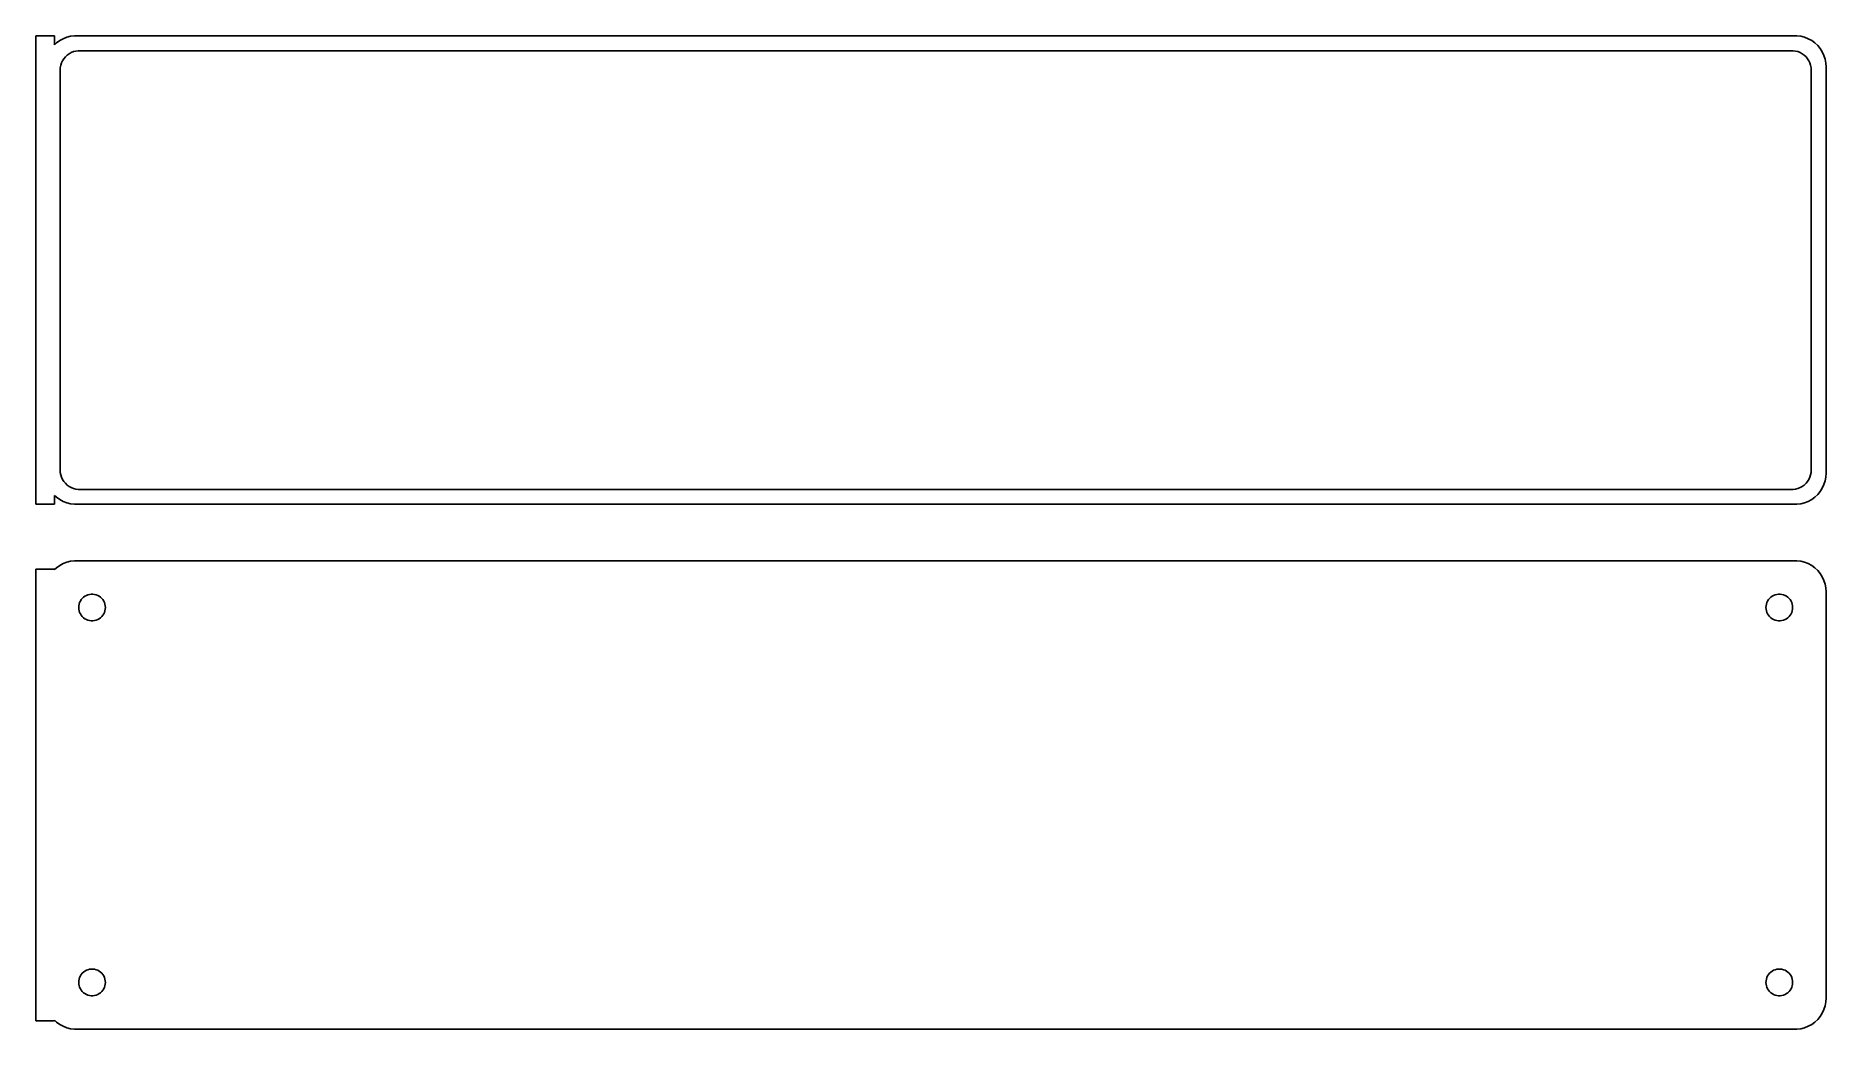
# Model space of a CAD drawing. Header units: metres. Extents: x -144 to 142, y 131 to 289.
import ezdxf

# ---------------------------------------------------------------- set-up
doc = ezdxf.new("R2010")
doc.units = ezdxf.units.M

msp = doc.modelspace()

# ---------------------------------------------------------------- linework, layer by layer
for p, q in [((-141, 289.479), (-144, 289.479)), ((-144, 289.479), (-144, 214.521)), ((-141, 288.059), (-141, 289.479)), ((-138.437, 289.411), (-139.045, 289.255)), ((-137.814, 289.49), (-138.437, 289.411)), ((137.814, 289.49), (-137.814, 289.49)), ((138.437, 289.411), (137.814, 289.49)), ((139.045, 289.255), (138.437, 289.411)), ((-140.687, 288.353), (-141, 288.059)), ((-140.179, 288.722), (-140.687, 288.353)), ((-139.629, 289.024), (-140.179, 288.722)), ((-139.045, 289.255), (-139.629, 289.024)), ((-138.984, 286.399), (-138.668, 286.628)), ((-138.668, 286.628), (-138.325, 286.817)), ((-138.325, 286.817), (-137.962, 286.961)), ((-137.962, 286.961), (-137.583, 287.058)), ((-137.583, 287.058), (-137.195, 287.107)), ((-137.195, 287.107), (137.195, 287.107)), ((137.195, 287.107), (137.583, 287.058)), ((137.583, 287.058), (137.962, 286.961)), ((137.962, 286.961), (138.325, 286.817)), ((138.325, 286.817), (138.668, 286.628)), ((138.668, 286.628), (138.984, 286.399)), ((139.629, 289.024), (139.045, 289.255)), ((140.179, 288.722), (139.629, 289.024)), ((140.687, 288.353), (140.179, 288.722)), ((141.145, 287.923), (140.687, 288.353)), ((141.545, 287.439), (141.145, 287.923)), ((141.882, 286.909), (141.545, 287.439)), ((142.149, 286.341), (141.882, 286.909)), ((-140.113, 284), (-140.088, 284.39)), ((-140.113, 220), (-140.113, 284)), ((-140.088, 284.39), (-140.015, 284.774)), ((-140.015, 284.774), (-139.894, 285.146)), ((-139.894, 285.146), (-139.728, 285.5)), ((-139.728, 285.5), (-139.518, 285.83)), ((-139.518, 285.83), (-139.269, 286.131)), ((-139.269, 286.131), (-138.984, 286.399)), ((138.984, 286.399), (139.269, 286.131)), ((139.269, 286.131), (139.518, 285.83)), ((139.518, 285.83), (139.728, 285.5)), ((139.728, 285.5), (139.894, 285.146)), ((139.894, 285.146), (140.015, 284.774)), ((140.015, 284.774), (140.088, 284.39)), ((140.088, 284.39), (140.113, 284)), ((140.113, 284), (140.113, 220)), ((142.343, 285.743), (142.149, 286.341)), ((142.461, 285.127), (142.343, 285.743)), ((142.5, 284.5), (142.461, 285.127)), ((142.5, 219.5), (142.5, 284.5)), ((-140.088, 219.61), (-140.113, 220)), ((-140.015, 219.226), (-140.088, 219.61)), ((-139.894, 218.854), (-140.015, 219.226)), ((-139.728, 218.5), (-139.894, 218.854)), ((-139.518, 218.17), (-139.728, 218.5)), ((-139.269, 217.869), (-139.518, 218.17)), ((-138.984, 217.601), (-139.269, 217.869)), ((139.269, 217.869), (138.984, 217.601)), ((139.518, 218.17), (139.269, 217.869)), ((139.728, 218.5), (139.518, 218.17)), ((139.894, 218.854), (139.728, 218.5)), ((140.015, 219.226), (139.894, 218.854)), ((140.088, 219.61), (140.015, 219.226)), ((140.113, 220), (140.088, 219.61)), ((142.149, 217.659), (142.343, 218.257)), ((142.343, 218.257), (142.461, 218.873)), ((142.461, 218.873), (142.5, 219.5)), ((-141, 214.521), (-141, 215.941)), ((-141, 215.941), (-140.687, 215.647)), ((-140.687, 215.647), (-140.179, 215.278)), ((-140.179, 215.278), (-139.629, 214.976)), ((-139.629, 214.976), (-139.045, 214.745)), ((-138.668, 217.372), (-138.984, 217.601)), ((-138.325, 217.183), (-138.668, 217.372)), ((-137.962, 217.039), (-138.325, 217.183)), ((-137.583, 216.942), (-137.962, 217.039)), ((-137.195, 216.893), (-137.583, 216.942)), ((137.195, 216.893), (-137.195, 216.893)), ((137.583, 216.942), (137.195, 216.893)), ((137.962, 217.039), (137.583, 216.942)), ((138.325, 217.183), (137.962, 217.039)), ((138.668, 217.372), (138.325, 217.183)), ((138.984, 217.601), (138.668, 217.372)), ((139.045, 214.745), (139.629, 214.976)), ((139.629, 214.976), (140.179, 215.278)), ((140.179, 215.278), (140.687, 215.647)), ((140.687, 215.647), (141.145, 216.077)), ((141.145, 216.077), (141.545, 216.561)), ((141.545, 216.561), (141.882, 217.091)), ((141.882, 217.091), (142.149, 217.659)), ((-144, 214.521), (-141, 214.521)), ((-139.045, 214.745), (-138.437, 214.589)), ((-138.437, 214.589), (-137.814, 214.51)), ((-137.814, 214.51), (137.814, 214.51)), ((137.814, 214.51), (138.437, 214.589)), ((138.437, 214.589), (139.045, 214.745)), ((-141, 204.153), (-144, 204.153)), ((-144, 204.153), (-144, 131.847)), ((-140.687, 204.353), (-141, 204.059)), ((-141, 204.059), (-141, 204.153)), ((-140.179, 204.722), (-140.687, 204.353)), ((-139.629, 205.024), (-140.179, 204.722)), ((-139.045, 205.255), (-139.629, 205.024)), ((-138.437, 205.411), (-139.045, 205.255)), ((-137.814, 205.49), (-138.437, 205.411)), ((137.814, 205.49), (-137.814, 205.49)), ((138.437, 205.411), (137.814, 205.49)), ((139.045, 205.255), (138.437, 205.411)), ((139.629, 205.024), (139.045, 205.255)), ((140.179, 204.722), (139.629, 205.024)), ((140.687, 204.353), (140.179, 204.722)), ((141.145, 203.923), (140.687, 204.353)), ((141.545, 203.439), (141.145, 203.923)), ((141.882, 202.909), (141.545, 203.439)), ((142.149, 202.341), (141.882, 202.909)), ((142.343, 201.743), (142.149, 202.341)), ((142.461, 201.127), (142.343, 201.743)), ((142.5, 200.5), (142.461, 201.127)), ((-137.135, 198), (-137.118, 198.268)), ((-137.118, 197.732), (-137.135, 198)), ((-137.118, 198.268), (-137.068, 198.531)), ((-137.068, 197.469), (-137.118, 197.732)), ((-137.068, 198.531), (-136.985, 198.786)), ((-136.985, 198.786), (-136.871, 199.029)), ((-136.871, 199.029), (-136.727, 199.255)), ((-136.727, 199.255), (-136.557, 199.462)), ((-136.557, 199.462), (-136.361, 199.645)), ((-136.361, 199.645), (-136.144, 199.803)), ((-136.144, 199.803), (-135.909, 199.932)), ((-135.909, 199.932), (-135.66, 200.031)), ((-135.66, 200.031), (-135.4, 200.097)), ((-135.4, 200.097), (-135.134, 200.131)), ((-135.134, 200.131), (-134.866, 200.131)), ((-134.866, 200.131), (-134.6, 200.097)), ((-134.6, 200.097), (-134.34, 200.031)), ((-134.34, 200.031), (-134.091, 199.932)), ((-134.091, 199.932), (-133.856, 199.803)), ((-133.856, 199.803), (-133.639, 199.645)), ((-133.639, 199.645), (-133.443, 199.462)), ((-133.443, 199.462), (-133.273, 199.255)), ((-133.273, 199.255), (-133.129, 199.029)), ((-133.129, 199.029), (-133.015, 198.786)), ((-133.015, 198.786), (-132.932, 198.531)), ((-132.932, 198.531), (-132.882, 198.268)), ((-132.882, 197.732), (-132.932, 197.469)), ((-132.882, 198.268), (-132.865, 198)), ((-132.865, 198), (-132.882, 197.732)), ((132.865, 198), (132.882, 198.268)), ((132.882, 197.732), (132.865, 198)), ((132.882, 198.268), (132.932, 198.531)), ((132.932, 197.469), (132.882, 197.732)), ((132.932, 198.531), (133.015, 198.786)), ((133.015, 198.786), (133.129, 199.029)), ((133.129, 199.029), (133.273, 199.255)), ((133.273, 199.255), (133.443, 199.462)), ((133.443, 199.462), (133.639, 199.645)), ((133.639, 199.645), (133.856, 199.803)), ((133.856, 199.803), (134.091, 199.932)), ((134.091, 199.932), (134.34, 200.031)), ((134.34, 200.031), (134.6, 200.097)), ((134.6, 200.097), (134.866, 200.131)), ((134.866, 200.131), (135.134, 200.131)), ((135.134, 200.131), (135.4, 200.097)), ((135.4, 200.097), (135.66, 200.031)), ((135.66, 200.031), (135.909, 199.932)), ((135.909, 199.932), (136.144, 199.803)), ((136.144, 199.803), (136.361, 199.645)), ((136.361, 199.645), (136.557, 199.462)), ((136.557, 199.462), (136.727, 199.255)), ((136.727, 199.255), (136.871, 199.029)), ((136.871, 199.029), (136.985, 198.786)), ((136.985, 198.786), (137.068, 198.531)), ((137.068, 198.531), (137.118, 198.268)), ((137.118, 197.732), (137.068, 197.469)), ((137.118, 198.268), (137.135, 198)), ((137.135, 198), (137.118, 197.732)), ((142.5, 135.5), (142.5, 200.5)), ((-136.985, 197.214), (-137.068, 197.469)), ((-136.871, 196.971), (-136.985, 197.214)), ((-136.727, 196.745), (-136.871, 196.971)), ((-136.557, 196.538), (-136.727, 196.745)), ((-136.361, 196.355), (-136.557, 196.538)), ((-136.144, 196.197), (-136.361, 196.355)), ((-135.909, 196.068), (-136.144, 196.197)), ((-135.66, 195.969), (-135.909, 196.068)), ((-135.4, 195.903), (-135.66, 195.969)), ((-135.134, 195.869), (-135.4, 195.903)), ((-134.866, 195.869), (-135.134, 195.869)), ((-134.6, 195.903), (-134.866, 195.869)), ((-134.34, 195.969), (-134.6, 195.903)), ((-134.091, 196.068), (-134.34, 195.969)), ((-133.856, 196.197), (-134.091, 196.068)), ((-133.639, 196.355), (-133.856, 196.197)), ((-133.443, 196.538), (-133.639, 196.355)), ((-133.273, 196.745), (-133.443, 196.538)), ((-133.129, 196.971), (-133.273, 196.745)), ((-133.015, 197.214), (-133.129, 196.971)), ((-132.932, 197.469), (-133.015, 197.214)), ((133.015, 197.214), (132.932, 197.469)), ((133.129, 196.971), (133.015, 197.214)), ((133.273, 196.745), (133.129, 196.971)), ((133.443, 196.538), (133.273, 196.745)), ((133.639, 196.355), (133.443, 196.538)), ((133.856, 196.197), (133.639, 196.355)), ((134.091, 196.068), (133.856, 196.197)), ((134.34, 195.969), (134.091, 196.068)), ((134.6, 195.903), (134.34, 195.969)), ((134.866, 195.869), (134.6, 195.903)), ((135.134, 195.869), (134.866, 195.869)), ((135.4, 195.903), (135.134, 195.869)), ((135.66, 195.969), (135.4, 195.903)), ((135.909, 196.068), (135.66, 195.969)), ((136.144, 196.197), (135.909, 196.068)), ((136.361, 196.355), (136.144, 196.197)), ((136.557, 196.538), (136.361, 196.355)), ((136.727, 196.745), (136.557, 196.538)), ((136.871, 196.971), (136.727, 196.745)), ((136.985, 197.214), (136.871, 196.971)), ((137.068, 197.469), (136.985, 197.214)), ((-137.135, 138), (-137.118, 138.268)), ((-137.118, 137.732), (-137.135, 138)), ((-137.118, 138.268), (-137.068, 138.531)), ((-137.068, 137.469), (-137.118, 137.732)), ((-137.068, 138.531), (-136.985, 138.786)), ((-136.985, 138.786), (-136.871, 139.029)), ((-136.871, 139.029), (-136.727, 139.255)), ((-136.727, 139.255), (-136.557, 139.462)), ((-136.557, 139.462), (-136.361, 139.645)), ((-136.361, 139.645), (-136.144, 139.803)), ((-136.144, 139.803), (-135.909, 139.932)), ((-135.909, 139.932), (-135.66, 140.031)), ((-135.66, 140.031), (-135.4, 140.097)), ((-135.4, 140.097), (-135.134, 140.131)), ((-135.134, 140.131), (-134.866, 140.131)), ((-134.866, 140.131), (-134.6, 140.097)), ((-134.6, 140.097), (-134.34, 140.031)), ((-134.34, 140.031), (-134.091, 139.932)), ((-134.091, 139.932), (-133.856, 139.803)), ((-133.856, 139.803), (-133.639, 139.645)), ((-133.639, 139.645), (-133.443, 139.462)), ((-133.443, 139.462), (-133.273, 139.255)), ((-133.273, 139.255), (-133.129, 139.029)), ((-133.129, 139.029), (-133.015, 138.786)), ((-133.015, 138.786), (-132.932, 138.531)), ((-132.932, 138.531), (-132.882, 138.268)), ((-132.882, 137.732), (-132.932, 137.469)), ((-132.882, 138.268), (-132.865, 138)), ((-132.865, 138), (-132.882, 137.732)), ((132.865, 138), (132.882, 138.268)), ((132.882, 137.732), (132.865, 138)), ((132.882, 138.268), (132.932, 138.531)), ((132.932, 137.469), (132.882, 137.732)), ((132.932, 138.531), (133.015, 138.786)), ((133.015, 138.786), (133.129, 139.029)), ((133.129, 139.029), (133.273, 139.255)), ((133.273, 139.255), (133.443, 139.462)), ((133.443, 139.462), (133.639, 139.645)), ((133.639, 139.645), (133.856, 139.803)), ((133.856, 139.803), (134.091, 139.932)), ((134.091, 139.932), (134.34, 140.031)), ((134.34, 140.031), (134.6, 140.097)), ((134.6, 140.097), (134.866, 140.131)), ((134.866, 140.131), (135.134, 140.131)), ((135.134, 140.131), (135.4, 140.097)), ((135.4, 140.097), (135.66, 140.031)), ((135.66, 140.031), (135.909, 139.932)), ((135.909, 139.932), (136.144, 139.803)), ((136.144, 139.803), (136.361, 139.645)), ((136.361, 139.645), (136.557, 139.462)), ((136.557, 139.462), (136.727, 139.255)), ((136.727, 139.255), (136.871, 139.029)), ((136.871, 139.029), (136.985, 138.786)), ((136.985, 138.786), (137.068, 138.531)), ((137.068, 138.531), (137.118, 138.268)), ((137.118, 137.732), (137.068, 137.469)), ((137.118, 138.268), (137.135, 138)), ((137.135, 138), (137.118, 137.732)), ((-136.985, 137.214), (-137.068, 137.469)), ((-136.871, 136.971), (-136.985, 137.214)), ((-136.727, 136.745), (-136.871, 136.971)), ((-136.557, 136.538), (-136.727, 136.745)), ((-136.361, 136.355), (-136.557, 136.538)), ((-136.144, 136.197), (-136.361, 136.355)), ((-135.909, 136.068), (-136.144, 136.197)), ((-135.66, 135.969), (-135.909, 136.068)), ((-135.4, 135.903), (-135.66, 135.969)), ((-135.134, 135.869), (-135.4, 135.903)), ((-134.866, 135.869), (-135.134, 135.869)), ((-134.6, 135.903), (-134.866, 135.869)), ((-134.34, 135.969), (-134.6, 135.903)), ((-134.091, 136.068), (-134.34, 135.969)), ((-133.856, 136.197), (-134.091, 136.068)), ((-133.639, 136.355), (-133.856, 136.197)), ((-133.443, 136.538), (-133.639, 136.355)), ((-133.273, 136.745), (-133.443, 136.538)), ((-133.129, 136.971), (-133.273, 136.745)), ((-133.015, 137.214), (-133.129, 136.971)), ((-132.932, 137.469), (-133.015, 137.214)), ((133.015, 137.214), (132.932, 137.469)), ((133.129, 136.971), (133.015, 137.214)), ((133.273, 136.745), (133.129, 136.971)), ((133.443, 136.538), (133.273, 136.745)), ((133.639, 136.355), (133.443, 136.538)), ((133.856, 136.197), (133.639, 136.355)), ((134.091, 136.068), (133.856, 136.197)), ((134.34, 135.969), (134.091, 136.068)), ((134.6, 135.903), (134.34, 135.969)), ((134.866, 135.869), (134.6, 135.903)), ((135.134, 135.869), (134.866, 135.869)), ((135.4, 135.903), (135.134, 135.869)), ((135.66, 135.969), (135.4, 135.903)), ((135.909, 136.068), (135.66, 135.969)), ((136.144, 136.197), (135.909, 136.068)), ((136.361, 136.355), (136.144, 136.197)), ((136.557, 136.538), (136.361, 136.355)), ((136.727, 136.745), (136.557, 136.538)), ((136.871, 136.971), (136.727, 136.745)), ((136.985, 137.214), (136.871, 136.971)), ((137.068, 137.469), (136.985, 137.214)), ((142.343, 134.257), (142.461, 134.873)), ((142.461, 134.873), (142.5, 135.5)), ((-144, 131.847), (-141, 131.847)), ((-141, 131.847), (-141, 131.941)), ((-141, 131.941), (-140.687, 131.647)), ((140.687, 131.647), (141.145, 132.077)), ((141.145, 132.077), (141.545, 132.561)), ((141.545, 132.561), (141.882, 133.091)), ((141.882, 133.091), (142.149, 133.659)), ((142.149, 133.659), (142.343, 134.257)), ((-140.687, 131.647), (-140.179, 131.278)), ((-140.179, 131.278), (-139.629, 130.976)), ((-139.629, 130.976), (-139.045, 130.745)), ((-139.045, 130.745), (-138.437, 130.589)), ((-138.437, 130.589), (-137.814, 130.51)), ((-137.814, 130.51), (137.814, 130.51)), ((137.814, 130.51), (138.437, 130.589)), ((138.437, 130.589), (139.045, 130.745)), ((139.045, 130.745), (139.629, 130.976)), ((139.629, 130.976), (140.179, 131.278)), ((140.179, 131.278), (140.687, 131.647))]:
    msp.add_line(p, q)

doc.saveas('drawing.dxf')
